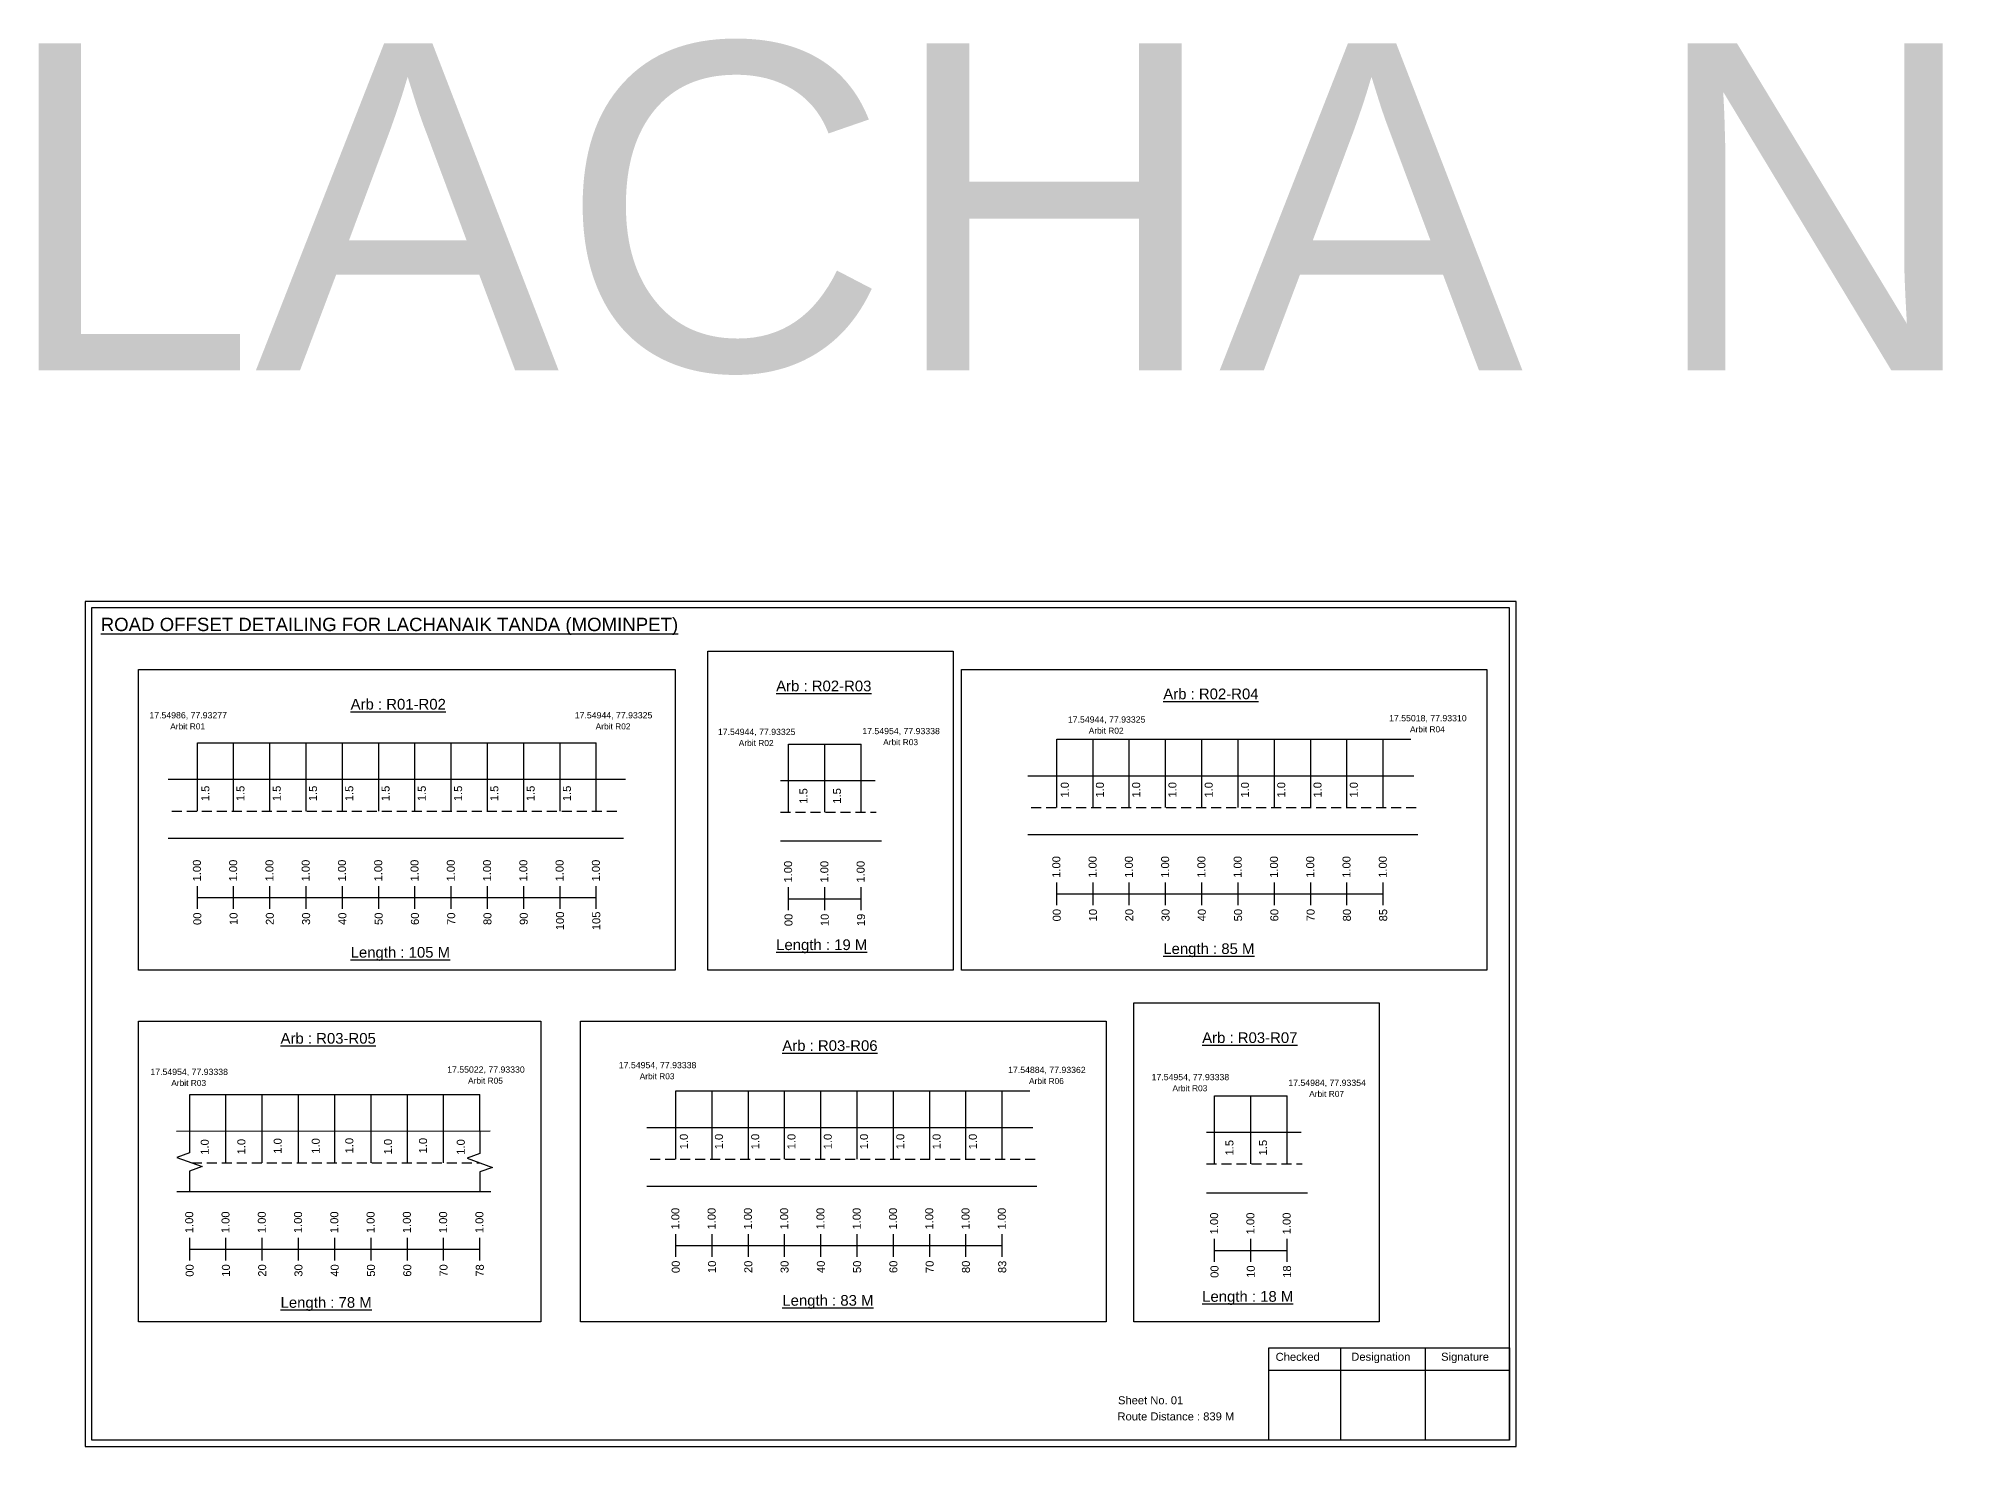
# Model space of a CAD drawing. Header units: inches. Extents: x 778 to 5636, y 135 to 706.
# Drawn here: x 3622 to 4344, y 179 to 706 of the extents above; entities that cross this region are included whole.
import ezdxf

# ---------------------------------------------------------------- set-up
doc = ezdxf.new("R2010")
doc.units = ezdxf.units.IN
doc.header["$MEASUREMENT"] = 0
doc.linetypes.add('DASHED2', pattern=[0.375, 0.25, -0.125])
doc.layers.add('PDF_Geometry', color=7, linetype='Continuous')
doc.layers.add('PDF_Text', color=5, linetype='Continuous')
doc.styles.add('PDF Arial', font='arial.ttf')
doc.styles.get("Standard").update_dxf_attribs({"font": 'arial.ttf'})

msp = doc.modelspace()

# ---------------------------------------------------------------- linework, layer by layer
at = {"color": 5}
for p, q in [((3681.15, 442.26), (3830.75, 442.26)), ((3902.82, 441.82), (3930.02, 441.82)), ((4003.39, 443.61), (4136.17, 443.61)), ((3860.55, 311.77), (3993.33, 311.77)), ((3678.29, 310.41), (3787.09, 310.41)), ((4062.55, 309.98), (4089.75, 309.98))]:
    msp.add_line(p, q, dxfattribs=at)
for p, q in [((3681.15, 416.72), (3681.15, 442.26)), ((3694.75, 416.72), (3694.75, 442.26)), ((3708.35, 416.72), (3708.35, 442.26)), ((3721.95, 416.72), (3721.95, 442.26)), ((3735.55, 416.72), (3735.55, 442.26)), ((3749.15, 416.72), (3749.15, 442.26)), ((3762.75, 416.72), (3762.75, 442.26)), ((3776.35, 416.72), (3776.35, 442.26)), ((3789.95, 416.72), (3789.95, 442.26)), ((3803.55, 416.72), (3803.55, 442.26)), ((3817.15, 416.72), (3817.15, 442.26)), ((3830.75, 416.72), (3830.75, 442.26)), ((3902.82, 416.29), (3902.82, 441.82)), ((3916.42, 416.29), (3916.42, 441.82)), ((3930.02, 416.29), (3930.02, 441.82)), ((4003.39, 418.08), (4003.39, 443.61)), ((4016.99, 418.08), (4016.99, 443.61)), ((4030.59, 418.08), (4030.59, 443.61)), ((4044.19, 418.08), (4044.19, 443.61)), ((4057.79, 418.08), (4057.79, 443.61)), ((4071.39, 418.08), (4071.39, 443.61)), ((4084.99, 418.08), (4084.99, 443.61)), ((4098.59, 418.08), (4098.59, 443.61)), ((4112.19, 418.08), (4112.19, 443.61)), ((4125.79, 418.08), (4125.79, 443.61)), ((3670.27, 428.61), (3841.63, 428.61)), ((3899.82, 428.17), (3935.25, 428.17)), ((3992.51, 429.96), (4137.3, 429.96)), ((3840.94, 406.42), (3670.27, 406.42)), ((3899.82, 405.49), (3937.64, 405.49)), ((4138.71, 407.78), (3992.51, 407.78)), ((3860.55, 286.23), (3860.55, 311.77)), ((3874.15, 286.23), (3874.15, 311.77)), ((3887.75, 286.23), (3887.75, 311.77)), ((3901.35, 286.23), (3901.35, 311.77)), ((3914.95, 286.23), (3914.95, 311.77)), ((3928.55, 286.23), (3928.55, 311.77)), ((3942.15, 286.23), (3942.15, 311.77)), ((3955.75, 286.23), (3955.75, 311.77)), ((3969.35, 286.23), (3969.35, 311.77)), ((3982.95, 286.23), (3982.95, 311.77)), ((3678.29, 296.77), (3678.29, 310.41)), ((3691.89, 284.88), (3691.89, 310.41)), ((3705.49, 284.88), (3705.49, 310.41)), ((3719.09, 284.88), (3719.09, 310.41)), ((3732.69, 284.88), (3732.69, 310.41)), ((3746.29, 284.88), (3746.29, 310.41)), ((3759.89, 284.88), (3759.89, 310.41)), ((3773.49, 284.88), (3773.49, 310.41)), ((3787.09, 296.76), (3787.09, 310.41)), ((4062.55, 284.44), (4062.55, 309.98)), ((4076.15, 284.44), (4076.15, 309.98)), ((4089.75, 284.44), (4089.75, 309.98)), ((3673.29, 296.76), (3790.9, 296.82)), ((3849.67, 298.12), (3994.46, 298.12)), ((4059.55, 296.33), (4094.98, 296.33)), ((3995.87, 275.93), (3849.67, 275.93)), ((3673.43, 274.08), (3791.21, 274.08)), ((4059.55, 273.64), (4097.37, 273.64))]:
    msp.add_line(p, q)
at = {"linetype": 'DASHED2', "ltscale": 15}
for p, q in [((3671.55, 416.72), (3839.15, 416.72)), ((3899.82, 416.29), (3935.73, 416.29)), ((3993.79, 418.08), (4138.15, 418.08)), ((3679.05, 284.88), (3787.09, 284.88)), ((3850.94, 286.23), (3995.31, 286.23)), ((4059.55, 284.44), (4095.46, 284.44))]:
    msp.add_line(p, q, dxfattribs=at)
at = {"color": 217, "true_color": 0x93278f}
for p, q in [((3681.15, 380.02), (3681.15, 388.58)), ((3681.15, 384.29), (3830.75, 384.32)), ((3694.75, 380.02), (3694.75, 388.58)), ((3708.35, 380.02), (3708.35, 388.58)), ((3721.95, 380.02), (3721.95, 388.58)), ((3735.55, 380.02), (3735.55, 388.58)), ((3749.15, 380.02), (3749.15, 388.58)), ((3762.75, 380.02), (3762.75, 388.58)), ((3776.35, 380.02), (3776.35, 388.58)), ((3789.95, 380.02), (3789.95, 388.58)), ((3803.55, 380.02), (3803.55, 388.58)), ((3817.15, 380.02), (3817.15, 388.58)), ((3830.75, 380.02), (3830.75, 388.58)), ((3902.82, 379.59), (3902.82, 388.15)), ((3902.82, 383.86), (3930.02, 383.86)), ((3916.42, 379.59), (3916.42, 388.15)), ((3930.02, 379.59), (3930.02, 388.15)), ((4003.39, 381.38), (4003.39, 389.94)), ((4003.39, 385.65), (4125.79, 385.67)), ((4016.99, 381.38), (4016.99, 389.94)), ((4030.59, 381.38), (4030.59, 389.94)), ((4044.19, 381.38), (4044.19, 389.94)), ((4057.79, 381.38), (4057.79, 389.94)), ((4071.39, 381.38), (4071.39, 389.94)), ((4084.99, 381.38), (4084.99, 389.94)), ((4098.59, 381.38), (4098.59, 389.94)), ((4112.19, 381.38), (4112.19, 389.94)), ((4125.79, 381.38), (4125.79, 389.94)), ((3678.29, 248.18), (3678.29, 256.74)), ((3691.89, 248.18), (3691.89, 256.74)), ((3705.49, 248.18), (3705.49, 256.74)), ((3719.09, 248.18), (3719.09, 256.74)), ((3732.69, 248.18), (3732.69, 256.74)), ((3746.29, 248.18), (3746.29, 256.74)), ((3759.89, 248.18), (3759.89, 256.74)), ((3773.49, 248.18), (3773.49, 256.74)), ((3787.09, 248.18), (3787.09, 256.74)), ((3860.55, 249.54), (3860.55, 258.09)), ((3860.55, 253.8), (3982.95, 253.83)), ((3874.15, 249.54), (3874.15, 258.09)), ((3887.75, 249.54), (3887.75, 258.09)), ((3901.35, 249.54), (3901.35, 258.09)), ((3914.95, 249.54), (3914.95, 258.09)), ((3928.55, 249.54), (3928.55, 258.09)), ((3942.15, 249.54), (3942.15, 258.09)), ((3955.75, 249.54), (3955.75, 258.09)), ((3969.35, 249.54), (3969.35, 258.09)), ((3982.95, 249.54), (3982.95, 258.09)), ((4062.55, 247.75), (4062.55, 256.3)), ((4076.15, 247.74), (4076.15, 256.3)), ((4089.75, 247.74), (4089.75, 256.3)), ((3678.29, 252.45), (3787.09, 252.45)), ((4062.55, 252.01), (4089.75, 252.02))]:
    msp.add_line(p, q, dxfattribs=at)
for points in [[(3872.61, 476.67), (3964.55, 476.67), (3964.55, 357.06), (3872.61, 357.06)], [(3659.06, 469.74), (3860.3, 469.74), (3860.3, 357.06), (3659.06, 357.06)], [(3967.62, 469.74), (4164.7, 469.74), (4164.7, 357.06), (3967.62, 357.06)], [(4032.34, 344.82), (4124.29, 344.82), (4124.29, 225.22), (4032.34, 225.22)], [(3659.06, 337.9), (3809.91, 337.9), (3809.91, 225.22), (3659.06, 225.22)], [(3824.78, 337.9), (4021.85, 337.9), (4021.85, 225.22), (3824.78, 225.22)]]:
    msp.add_lwpolyline(points, close=True)
at = {"linetype": 'Continuous'}
for points in [[(3678.27, 297.04), (3678.27, 288.61), (3673.52, 286.89), (3683.01, 283.43), (3678.27, 281.71), (3678.27, 274.36)], [(3787.09, 296.76), (3787.09, 288.33), (3782.34, 286.6), (3791.83, 283.15), (3787.09, 281.42), (3787.09, 274.08)]]:
    msp.add_lwpolyline(points, dxfattribs=at)
at = {"layer": 'PDF_Geometry'}
for points in [[(3639.13, 495.24), (3639.13, 178.53), (4175.6, 178.53), (4175.6, 495.24)], [(3641.46, 492.91), (3641.46, 180.95), (4173.18, 180.95), (4173.18, 492.91)]]:
    msp.add_lwpolyline(points, close=True, dxfattribs=at)
at = {"layer": 'PDF_Geometry', "color": 242, "true_color": 0xcc1f26}
msp.add_lwpolyline([(4173.18, 180.86), (4082.84, 180.86), (4082.84, 215.47), (4173.18, 215.47)], close=True, dxfattribs=at)
for points in [[(4109.82, 215.47), (4109.82, 180.86)], [(4141.55, 215.47), (4141.55, 180.86)], [(4082.84, 207.09), (4173.18, 207.09)]]:
    msp.add_lwpolyline(points, dxfattribs=at)

# ---------------------------------------------------------------- texts
for s, height, p in [('LACHA NAYAK THANDA', 122.5352, (3607.58, 581.92)), ('Sheet No. 01', 3, (4026.34, 194.33)), ('Route Distance : 839 M', 3, (4026.15, 188.28))]:
    msp.add_text(s, height=height).set_placement(p)
at = {"color": 242, "true_color": 0xcd2027}
for s, height, p in [('%%UROAD OFFSET DETAILING FOR LACHANAIK TANDA (MOMINPET)', 5, (3644.91, 484.17)), ('%%UArb : R02-R03', 4, (3898.18, 461.6)), ('%%UArb : R02-R04', 4, (4043.33, 458.62)), ('%%UArb : R01-R02', 4, (3738.63, 454.75)), ('%%ULength : 19 M', 4, (3898.18, 364.6)), ('%%ULength : 105 M', 4, (3738.63, 361.75)), ('%%ULength : 85 M', 4, (4043.33, 363.12)), ('%%UArb : R03-R05', 4, (3712.36, 329.51)), ('%%UArb : R03-R07', 4, (4057.91, 329.76)), ('%%UArb : R03-R06', 4, (3900.49, 326.78)), ('%%ULength : 78 M', 4, (3712.36, 230.51)), ('%%ULength : 83 M', 4, (3900.49, 231.28)), ('%%ULength : 18 M', 4, (4057.91, 232.76))]:
    msp.add_text(s, height=height, dxfattribs=at).set_placement(p)
at = {"color": 5}
for s, height, p in [('17.54986, 77.93277', 2.34, (3663.17, 451.44)), ('Arbit R01', 2.246, (3670.99, 447.32)), ('17.54944, 77.93325', 2.34, (3822.67, 451.44)), ('Arbit R02', 2.246, (3830.49, 447.32)), ('17.54944, 77.93325', 2.34, (4007.55, 449.85)), ('17.55018, 77.93310', 2.34, (4127.99, 450.35)), ('Arbit R04', 2.246, (4135.81, 446.23)), ('17.54944, 77.93325', 2.34, (3876.33, 445.22)), ('Arbit R02', 2.246, (3884.15, 441.09)), ('17.54954, 77.93338', 2.34, (3930.48, 445.53)), ('Arbit R03', 2.246, (3938.3, 441.41)), ('Arbit R02', 2.246, (4015.37, 445.72)), ('17.54954, 77.93338', 2.34, (3663.55, 317.77)), ('17.55022, 77.93330', 2.34, (3774.83, 318.64)), ('17.54954, 77.93338', 2.34, (3839.18, 320.3)), ('Arbit R03', 2.246, (3847, 316.17)), ('17.54884, 77.93362', 2.34, (3985.15, 318.51)), ('17.54954, 77.93338', 2.34, (4038.95, 315.81)), ('Arbit R03', 2.246, (3671.37, 313.65)), ('Arbit R05', 2.246, (3782.65, 314.52)), ('Arbit R06', 2.246, (3992.97, 314.38)), ('Arbit R03', 2.246, (4046.77, 311.68)), ('17.54984, 77.93354', 2.34, (4090.21, 313.69)), ('Arbit R07', 2.246, (4098.03, 309.56))]:
    msp.add_text(s, height=height, dxfattribs=at).set_placement(p)
for s, p in [('1.0', (4007.9, 421.75)), ('1.0', (4021.06, 421.75)), ('1.0', (4034.66, 421.75)), ('1.0', (4048.26, 421.75)), ('1.0', (4061.86, 421.75)), ('1.0', (4075.46, 421.75)), ('1.0', (4089.06, 421.75)), ('1.0', (4102.66, 421.75)), ('1.0', (4116.26, 421.75)), ('1.5', (3685.66, 420.4)), ('1.5', (3698.82, 420.4)), ('1.5', (3712.42, 420.4)), ('1.5', (3726.02, 420.4)), ('1.5', (3739.62, 420.4)), ('1.5', (3753.22, 420.4)), ('1.5', (3766.82, 420.4)), ('1.5', (3780.42, 420.4)), ('1.5', (3794.02, 420.4)), ('1.5', (3807.62, 420.4)), ('1.5', (3821.22, 420.4)), ('1.5', (3909.9, 419.43)), ('1.5', (3922.49, 419.46)), ('1.0', (3685.42, 287.86)), ('1.0', (3699.16, 287.99)), ('1.0', (3712.78, 288.25)), ('1.0', (3727.04, 288.25)), ('1.0', (3739.63, 288.37)), ('1.0', (3754.15, 287.99)), ('1.0', (3767.26, 288.37)), ('1.0', (3781.42, 287.87)), ('1.0', (3865.06, 289.91)), ('1.0', (3878.22, 289.91)), ('1.0', (3891.82, 289.91)), ('1.0', (3905.42, 289.91)), ('1.0', (3919.02, 289.91)), ('1.0', (3932.62, 289.91)), ('1.0', (3946.22, 289.91)), ('1.0', (3959.82, 289.91)), ('1.0', (3973.42, 289.91)), ('1.5', (4069.63, 287.59)), ('1.5', (4082.22, 287.62))]:
    msp.add_text(s, height=3, rotation=90).set_placement(p)
at = {"color": 217, "true_color": 0x93278f}
for s, p in [('1.00', (3682.48, 390.32)), ('1.00', (3696.08, 390.32)), ('1.00', (3709.68, 390.32)), ('1.00', (3723.28, 390.32)), ('1.00', (3736.88, 390.32)), ('1.00', (3750.48, 390.32)), ('1.00', (3764.08, 390.32)), ('1.00', (3777.68, 390.32)), ('1.00', (3791.28, 390.32)), ('1.00', (3804.88, 390.32)), ('1.00', (3818.48, 390.32)), ('1.00', (3832.08, 390.32)), ('1.00', (3904.15, 389.89)), ('1.00', (3917.75, 389.88)), ('1.00', (3931.35, 389.88)), ('1.00', (4004.72, 391.67)), ('1.00', (4018.32, 391.67)), ('1.00', (4031.92, 391.67)), ('1.00', (4045.52, 391.67)), ('1.00', (4059.12, 391.67)), ('1.00', (4072.72, 391.67)), ('1.00', (4086.32, 391.67)), ('1.00', (4099.92, 391.67)), ('1.00', (4113.52, 391.67)), ('1.00', (4127.12, 391.67)), ('00', (3682.63, 374)), ('10', (3696.23, 374)), ('20', (3709.83, 374)), ('30', (3723.43, 374)), ('40', (3737.03, 374)), ('50', (3750.63, 374)), ('60', (3764.23, 374)), ('70', (3777.83, 374)), ('80', (3791.43, 374)), ('90', (3805.03, 374)), ('100', (3818.63, 372.04)), ('105', (3832.23, 372.04)), ('00', (3904.3, 373.56)), ('10', (3917.9, 373.56)), ('19', (3931.5, 373.56)), ('00', (4004.87, 375.35)), ('10', (4018.47, 375.35)), ('20', (4032.07, 375.35)), ('30', (4045.67, 375.35)), ('40', (4059.27, 375.35)), ('50', (4072.87, 375.35)), ('60', (4086.47, 375.35)), ('70', (4100.07, 375.35)), ('80', (4113.67, 375.35)), ('85', (4127.27, 375.35)), ('1.00', (3861.88, 259.83)), ('1.00', (3875.48, 259.83)), ('1.00', (3889.08, 259.83)), ('1.00', (3902.68, 259.83)), ('1.00', (3916.28, 259.83)), ('1.00', (3929.88, 259.83)), ('1.00', (3943.48, 259.83)), ('1.00', (3957.08, 259.83)), ('1.00', (3970.68, 259.83)), ('1.00', (3984.28, 259.83)), ('1.00', (3679.61, 258.47)), ('1.00', (3693.21, 258.47)), ('1.00', (3706.81, 258.47)), ('1.00', (3720.41, 258.47)), ('1.00', (3734.01, 258.47)), ('1.00', (3747.61, 258.47)), ('1.00', (3761.21, 258.47)), ('1.00', (3774.81, 258.47)), ('1.00', (3788.41, 258.47)), ('1.00', (4063.88, 258.04)), ('1.00', (4077.48, 258.04)), ('1.00', (4091.08, 258.04)), ('00', (3679.76, 242.15)), ('10', (3693.36, 242.15)), ('20', (3706.96, 242.15)), ('30', (3720.56, 242.15)), ('40', (3734.16, 242.15)), ('50', (3747.76, 242.15)), ('60', (3761.36, 242.15)), ('70', (3774.96, 242.15)), ('78', (3788.56, 242.15)), ('00', (3862.03, 243.51)), ('10', (3875.63, 243.51)), ('20', (3889.23, 243.51)), ('30', (3902.83, 243.51)), ('40', (3916.43, 243.51)), ('50', (3930.03, 243.51)), ('60', (3943.63, 243.51)), ('70', (3957.23, 243.51)), ('80', (3970.83, 243.51)), ('83', (3984.43, 243.51)), ('00', (4064.03, 241.72)), ('10', (4077.63, 241.72)), ('18', (4091.23, 241.72))]:
    msp.add_text(s, height=3, rotation=90, dxfattribs=at).set_placement(p)
at = {"layer": 'PDF_Text', "color": 7, "attachment_point": 7, "style": 'PDF Arial'}
for s, insert, char_height in [('Checked', (4085.45, 210.58), 3.001), ('Designation', (4113.82, 209.75), 3.0006), ('Signature', (4147.5, 209.75), 3.001)]:
    msp.add_mtext(s, dxfattribs=dict(at, insert=insert, char_height=char_height))

doc.saveas('drawing.dxf')
